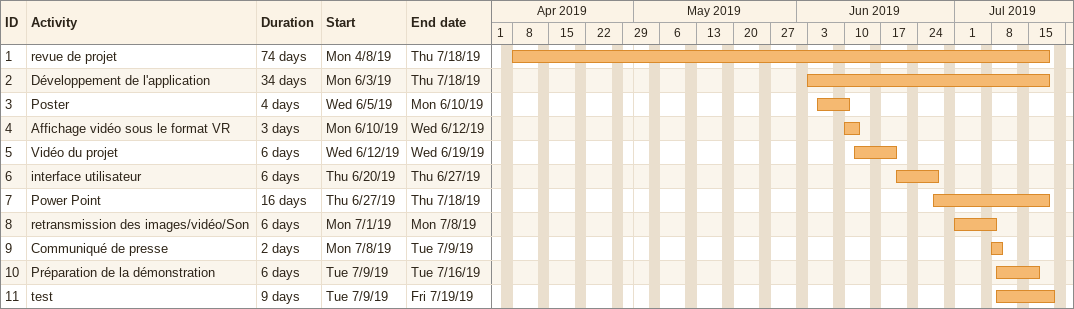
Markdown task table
| ID | Task | Duration | Start | Finish |
|---|---|---|---|---|
| 1 | revue de projet | 74d | 2019-04-08 | 2019-07-18 |
| 2 | Développement de l'application | 34d | 2019-06-03 | 2019-07-18 |
| 3 | Poster | 4d | 2019-06-05 | 2019-06-10 |
| 4 | Affichage vidéo sous le format VR | 3d | 2019-06-10 | 2019-06-12 |
| 5 | Vidéo du projet | 6d | 2019-06-12 | 2019-06-19 |
| 6 | interface utilisateur | 6d | 2019-06-20 | 2019-06-27 |
| 7 | Power Point | 16d | 2019-06-27 | 2019-07-18 |
| 8 | retransmission des images/vidéo/Son | 6d | 2019-07-01 | 2019-07-08 |
| 9 | Communiqué de presse | 2d | 2019-07-08 | 2019-07-09 |
| 10 | Préparation de la démonstration | 6d | 2019-07-09 | 2019-07-16 |
| 11 | test | 9d | 2019-07-09 | 2019-07-19 |
